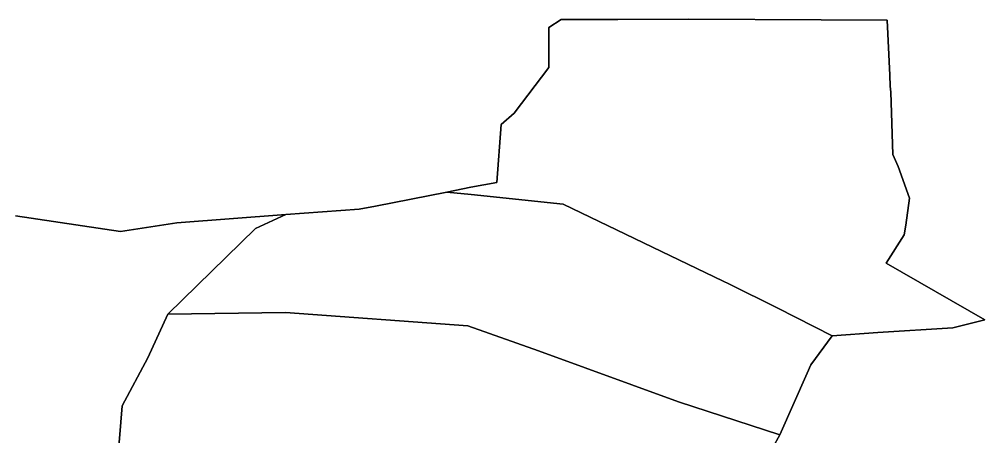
# Model space of a CAD drawing. Extents: x -85 to -76.23, y 42.63 to 48.9.
# Drawn here: x -81.81 to -76.23, y 46.18 to 48.59 of the extents above; entities that cross this region are included whole.
import ezdxf

# ---------------------------------------------------------------- set-up
doc = ezdxf.new("R2010")
doc.units = 0
doc.header["$MEASUREMENT"] = 0
doc.layers.add('GEO_', color=7, linetype='Continuous')

msp = doc.modelspace()

# ---------------------------------------------------------------- linework, layer by layer
at = {"layer": 'GEO_', "color": 7}
for p, q in [((-78.35, 48.5887), (-77.9419, 48.5899)), ((-78.35, 48.5887), (-77.9419, 48.5899)), ((-78.35, 48.5887), (-77.9419, 48.5899)), ((-77.9419, 48.5899), (-78.35, 48.5887)), ((-78.35, 48.5887), (-77.9419, 48.5899)), ((-78.35, 48.5887), (-77.9419, 48.5899)), ((-78.35, 48.5887), (-77.9419, 48.5899)), ((-77.9419, 48.5899), (-78.35, 48.5887)), ((-77.9419, 48.5899), (-77.1767, 48.5872)), ((-77.9419, 48.5899), (-77.1767, 48.5872)), ((-77.9419, 48.5899), (-77.9419, 48.5899)), ((-77.9419, 48.5899), (-77.1767, 48.5872)), ((-77.1767, 48.5872), (-77.9419, 48.5899)), ((-77.9419, 48.5899), (-77.1767, 48.5872)), ((-77.9419, 48.5899), (-77.1767, 48.5872)), ((-77.9419, 48.5899), (-77.9419, 48.5899)), ((-77.9419, 48.5899), (-77.1767, 48.5872)), ((-77.1767, 48.5872), (-77.9419, 48.5899)), ((-78.75, 48.5427), (-78.6778, 48.5887)), ((-78.75, 48.5427), (-78.6778, 48.5887)), ((-78.75, 48.5427), (-78.6778, 48.5887)), ((-78.6778, 48.5887), (-78.75, 48.5427)), ((-78.75, 48.5427), (-78.6778, 48.5887)), ((-78.75, 48.5427), (-78.6778, 48.5887)), ((-78.75, 48.5427), (-78.6778, 48.5887)), ((-78.6778, 48.5887), (-78.75, 48.5427)), ((-78.75, 48.3129), (-78.75, 48.5427)), ((-78.75, 48.3129), (-78.75, 48.5427)), ((-78.75, 48.3129), (-78.75, 48.5427)), ((-78.75, 48.5427), (-78.75, 48.5427)), ((-78.75, 48.5427), (-78.75, 48.3129)), ((-78.75, 48.3129), (-78.75, 48.5427)), ((-78.75, 48.3129), (-78.75, 48.5427)), ((-78.75, 48.3129), (-78.75, 48.5427)), ((-78.75, 48.5427), (-78.75, 48.5427)), ((-78.75, 48.5427), (-78.75, 48.3129)), ((-78.6778, 48.5887), (-78.35, 48.5887)), ((-78.6778, 48.5887), (-78.35, 48.5887)), ((-78.6778, 48.5887), (-78.6778, 48.5887)), ((-78.6778, 48.5887), (-78.35, 48.5887)), ((-78.35, 48.5887), (-78.6778, 48.5887)), ((-78.6778, 48.5887), (-78.35, 48.5887)), ((-78.6778, 48.5887), (-78.35, 48.5887)), ((-78.6778, 48.5887), (-78.6778, 48.5887)), ((-78.6778, 48.5887), (-78.35, 48.5887)), ((-78.35, 48.5887), (-78.6778, 48.5887)), ((-78.35, 48.5887), (-78.35, 48.5887)), ((-78.35, 48.5887), (-78.35, 48.5887)), ((-77.1767, 48.5872), (-76.7967, 48.5857)), ((-77.1767, 48.5872), (-76.7967, 48.5857)), ((-77.1767, 48.5872), (-77.1767, 48.5872)), ((-77.1767, 48.5872), (-76.7967, 48.5857)), ((-76.7967, 48.5857), (-77.1767, 48.5872)), ((-77.1767, 48.5872), (-76.7967, 48.5857)), ((-77.1767, 48.5872), (-76.7967, 48.5857)), ((-77.1767, 48.5872), (-77.1767, 48.5872)), ((-77.1767, 48.5872), (-76.7967, 48.5857)), ((-76.7967, 48.5857), (-77.1767, 48.5872)), ((-76.7967, 48.5857), (-76.7806, 48.267)), ((-76.7967, 48.5857), (-76.7806, 48.267)), ((-76.7967, 48.5857), (-76.7967, 48.5857)), ((-76.7967, 48.5857), (-76.7806, 48.267)), ((-76.7806, 48.267), (-76.7967, 48.5857)), ((-76.7967, 48.5857), (-76.7806, 48.267)), ((-76.7967, 48.5857), (-76.7806, 48.267)), ((-76.7967, 48.5857), (-76.7967, 48.5857)), ((-76.7967, 48.5857), (-76.7806, 48.267)), ((-76.7806, 48.267), (-76.7967, 48.5857)), ((-78.95, 48.0493), (-78.75, 48.3129)), ((-78.95, 48.0493), (-78.75, 48.3129)), ((-78.95, 48.0493), (-78.75, 48.3129)), ((-78.75, 48.3129), (-78.95, 48.0493)), ((-78.95, 48.0493), (-78.75, 48.3129)), ((-78.95, 48.0493), (-78.75, 48.3129)), ((-78.95, 48.0493), (-78.75, 48.3129)), ((-78.75, 48.3129), (-78.95, 48.0493)), ((-78.75, 48.3129), (-78.75, 48.3129)), ((-78.75, 48.3129), (-78.75, 48.3129)), ((-76.7806, 48.267), (-76.7783, 48.2043)), ((-76.7806, 48.267), (-76.7783, 48.2043)), ((-76.7806, 48.267), (-76.7806, 48.267)), ((-76.7806, 48.267), (-76.7783, 48.2043)), ((-76.7783, 48.2043), (-76.7806, 48.267)), ((-76.7806, 48.267), (-76.7783, 48.2043)), ((-76.7806, 48.267), (-76.7783, 48.2043)), ((-76.7806, 48.267), (-76.7806, 48.267)), ((-76.7806, 48.267), (-76.7783, 48.2043)), ((-76.7783, 48.2043), (-76.7806, 48.267)), ((-76.7783, 48.2043), (-76.775, 48.1695)), ((-76.7783, 48.2043), (-76.775, 48.1695)), ((-76.7783, 48.2043), (-76.7783, 48.2043)), ((-76.7783, 48.2043), (-76.775, 48.1695)), ((-76.775, 48.1695), (-76.7783, 48.2043)), ((-76.7783, 48.2043), (-76.775, 48.1695)), ((-76.7783, 48.2043), (-76.775, 48.1695)), ((-76.7783, 48.2043), (-76.7783, 48.2043)), ((-76.7783, 48.2043), (-76.775, 48.1695)), ((-76.775, 48.1695), (-76.7783, 48.2043)), ((-76.775, 48.1695), (-76.7639, 47.8095)), ((-76.775, 48.1695), (-76.7639, 47.8095)), ((-76.775, 48.1695), (-76.775, 48.1695)), ((-76.775, 48.1695), (-76.7639, 47.8095)), ((-76.7639, 47.8095), (-76.775, 48.1695)), ((-76.775, 48.1695), (-76.7639, 47.8095)), ((-76.775, 48.1695), (-76.7639, 47.8095)), ((-76.775, 48.1695), (-76.775, 48.1695)), ((-76.775, 48.1695), (-76.7639, 47.8095)), ((-76.7639, 47.8095), (-76.775, 48.1695)), ((-79.0244, 47.9826), (-78.95, 48.0493)), ((-79.0244, 47.9826), (-78.95, 48.0493)), ((-79.0244, 47.9826), (-78.95, 48.0493)), ((-78.95, 48.0493), (-79.0244, 47.9826)), ((-79.0244, 47.9826), (-78.95, 48.0493)), ((-79.0244, 47.9826), (-78.95, 48.0493)), ((-79.0244, 47.9826), (-78.95, 48.0493)), ((-78.95, 48.0493), (-79.0244, 47.9826)), ((-78.95, 48.0493), (-78.95, 48.0493)), ((-78.95, 48.0493), (-78.95, 48.0493)), ((-79.05, 47.6499), (-79.0244, 47.9826)), ((-79.05, 47.6499), (-79.0244, 47.9826)), ((-79.05, 47.6499), (-79.0244, 47.9826)), ((-79.0244, 47.9826), (-79.05, 47.6499)), ((-79.05, 47.6499), (-79.0244, 47.9826)), ((-79.05, 47.6499), (-79.0244, 47.9826)), ((-79.05, 47.6499), (-79.0244, 47.9826)), ((-79.0244, 47.9826), (-79.05, 47.6499)), ((-79.0244, 47.9826), (-79.0244, 47.9826)), ((-79.0244, 47.9826), (-79.0244, 47.9826)), ((-76.7639, 47.8095), (-76.7333, 47.741)), ((-76.7639, 47.8095), (-76.7333, 47.741)), ((-76.7639, 47.8095), (-76.7639, 47.8095)), ((-76.7639, 47.8095), (-76.7333, 47.741)), ((-76.7333, 47.741), (-76.7639, 47.8095)), ((-76.7639, 47.8095), (-76.7333, 47.741)), ((-76.7639, 47.8095), (-76.7333, 47.741)), ((-76.7639, 47.8095), (-76.7639, 47.8095)), ((-76.7639, 47.8095), (-76.7333, 47.741)), ((-76.7333, 47.741), (-76.7639, 47.8095)), ((-76.7333, 47.741), (-76.6667, 47.5589)), ((-76.7333, 47.741), (-76.6667, 47.5589)), ((-76.7333, 47.741), (-76.7333, 47.741)), ((-76.7333, 47.741), (-76.6667, 47.5589)), ((-76.6667, 47.5589), (-76.7333, 47.741)), ((-76.7333, 47.741), (-76.6667, 47.5589)), ((-76.7333, 47.741), (-76.6667, 47.5589)), ((-76.7333, 47.741), (-76.7333, 47.741)), ((-76.7333, 47.741), (-76.6667, 47.5589)), ((-76.6667, 47.5589), (-76.7333, 47.741)), ((-79.2, 47.6215), (-79.05, 47.6499)), ((-79.2, 47.6215), (-79.05, 47.6499)), ((-79.2, 47.6215), (-79.05, 47.6499)), ((-79.05, 47.6499), (-79.2, 47.6215)), ((-79.2, 47.6215), (-79.05, 47.6499)), ((-79.2, 47.6215), (-79.05, 47.6499)), ((-79.2, 47.6215), (-79.05, 47.6499)), ((-79.05, 47.6499), (-79.2, 47.6215)), ((-79.05, 47.6499), (-79.05, 47.6499)), ((-79.05, 47.6499), (-79.05, 47.6499)), ((-79.75, 47.5134), (-79.3375, 47.593)), ((-79.75, 47.5134), (-79.3375, 47.593)), ((-79.75, 47.5134), (-79.3375, 47.593)), ((-79.3375, 47.593), (-79.75, 47.5134)), ((-79.75, 47.5134), (-79.3375, 47.593)), ((-79.75, 47.5134), (-79.3375, 47.593)), ((-79.75, 47.5134), (-79.3375, 47.593)), ((-79.3375, 47.593), (-79.75, 47.5134)), ((-79.3375, 47.593), (-79.2, 47.6215)), ((-79.2, 47.6215), (-79.3375, 47.593)), ((-79.3375, 47.593), (-79.2, 47.6215)), ((-79.2, 47.6215), (-79.3375, 47.593)), ((-79.3375, 47.593), (-79.1975, 47.579)), ((-79.3375, 47.593), (-79.1975, 47.579)), ((-79.3375, 47.593), (-79.3375, 47.593)), ((-79.3375, 47.593), (-79.1975, 47.579)), ((-79.1975, 47.579), (-79.3375, 47.593)), ((-79.1975, 47.579), (-79.3375, 47.593)), ((-79.1975, 47.579), (-79.3375, 47.593)), ((-79.1975, 47.579), (-79.3375, 47.593)), ((-79.3375, 47.593), (-79.3375, 47.593)), ((-79.3375, 47.593), (-79.1975, 47.579)), ((-79.3375, 47.593), (-79.1975, 47.579)), ((-79.3375, 47.593), (-79.1975, 47.579)), ((-79.3375, 47.593), (-79.3375, 47.593)), ((-79.3375, 47.593), (-79.1975, 47.579)), ((-79.1975, 47.579), (-79.3375, 47.593)), ((-79.1975, 47.579), (-79.3375, 47.593)), ((-79.1975, 47.579), (-79.3375, 47.593)), ((-79.1975, 47.579), (-79.3375, 47.593)), ((-79.3375, 47.593), (-79.3375, 47.593)), ((-79.3375, 47.593), (-79.1975, 47.579)), ((-79.2, 47.6215), (-79.2, 47.6215)), ((-79.2, 47.6215), (-79.2, 47.6215)), ((-79.1975, 47.579), (-78.6667, 47.5248)), ((-79.1975, 47.579), (-78.6667, 47.5248)), ((-79.1975, 47.579), (-79.1975, 47.579)), ((-79.1975, 47.579), (-78.6667, 47.5248)), ((-78.6667, 47.5248), (-79.1975, 47.579)), ((-78.6667, 47.5248), (-79.1975, 47.579)), ((-78.6667, 47.5248), (-79.1975, 47.579)), ((-78.6667, 47.5248), (-79.1975, 47.579)), ((-79.1975, 47.579), (-79.1975, 47.579)), ((-79.1975, 47.579), (-78.6667, 47.5248)), ((-79.1975, 47.579), (-78.6667, 47.5248)), ((-79.1975, 47.579), (-78.6667, 47.5248)), ((-79.1975, 47.579), (-79.1975, 47.579)), ((-79.1975, 47.579), (-78.6667, 47.5248)), ((-78.6667, 47.5248), (-79.1975, 47.579)), ((-78.6667, 47.5248), (-79.1975, 47.579)), ((-78.6667, 47.5248), (-79.1975, 47.579)), ((-78.6667, 47.5248), (-79.1975, 47.579)), ((-79.1975, 47.579), (-79.1975, 47.579)), ((-79.1975, 47.579), (-78.6667, 47.5248)), ((-76.6667, 47.5589), (-76.6892, 47.4025)), ((-76.6667, 47.5589), (-76.6892, 47.4025)), ((-76.6667, 47.5589), (-76.6892, 47.4025)), ((-76.6892, 47.4025), (-76.6667, 47.5589)), ((-76.6667, 47.5589), (-76.6892, 47.4025)), ((-76.6667, 47.5589), (-76.6892, 47.4025)), ((-76.6667, 47.5589), (-76.6892, 47.4025)), ((-76.6892, 47.4025), (-76.6667, 47.5589)), ((-76.6667, 47.5589), (-76.6667, 47.5589)), ((-76.6667, 47.5589), (-76.6667, 47.5589)), ((-80.2667, 47.4642), (-79.8444, 47.4945)), ((-80.2667, 47.4642), (-79.8444, 47.4945)), ((-80.2667, 47.4642), (-79.8444, 47.4945)), ((-79.8444, 47.4945), (-80.2667, 47.4642)), ((-80.2667, 47.4642), (-79.8444, 47.4945)), ((-80.2667, 47.4642), (-79.8444, 47.4945)), ((-80.2667, 47.4642), (-79.8444, 47.4945)), ((-79.8444, 47.4945), (-80.2667, 47.4642)), ((-79.8444, 47.4945), (-79.75, 47.5134)), ((-79.8444, 47.4945), (-79.75, 47.5134)), ((-79.8444, 47.4945), (-79.75, 47.5134)), ((-79.75, 47.5134), (-79.8444, 47.4945)), ((-79.8444, 47.4945), (-79.75, 47.5134)), ((-79.8444, 47.4945), (-79.75, 47.5134)), ((-79.8444, 47.4945), (-79.75, 47.5134)), ((-79.75, 47.5134), (-79.8444, 47.4945)), ((-79.8444, 47.4945), (-79.8444, 47.4945)), ((-79.8444, 47.4945), (-79.8444, 47.4945)), ((-79.75, 47.5134), (-79.75, 47.5134)), ((-79.75, 47.5134), (-79.75, 47.5134)), ((-78.6667, 47.5248), (-78.1517, 47.2762)), ((-78.6667, 47.5248), (-78.1517, 47.2762)), ((-78.6667, 47.5248), (-78.6667, 47.5248)), ((-78.6667, 47.5248), (-78.1517, 47.2762)), ((-78.1517, 47.2762), (-78.6667, 47.5248)), ((-78.1517, 47.2762), (-78.6667, 47.5248)), ((-78.1517, 47.2762), (-78.6667, 47.5248)), ((-78.1517, 47.2762), (-78.6667, 47.5248)), ((-78.6667, 47.5248), (-78.6667, 47.5248)), ((-78.6667, 47.5248), (-78.1517, 47.2762)), ((-78.6667, 47.5248), (-78.1517, 47.2762)), ((-78.6667, 47.5248), (-78.1517, 47.2762)), ((-78.6667, 47.5248), (-78.6667, 47.5248)), ((-78.6667, 47.5248), (-78.1517, 47.2762)), ((-78.1517, 47.2762), (-78.6667, 47.5248)), ((-78.1517, 47.2762), (-78.6667, 47.5248)), ((-78.1517, 47.2762), (-78.6667, 47.5248)), ((-78.1517, 47.2762), (-78.6667, 47.5248)), ((-78.6667, 47.5248), (-78.6667, 47.5248)), ((-78.6667, 47.5248), (-78.1517, 47.2762)), ((-81.8278, 47.4566), (-81.2208, 47.3658)), ((-81.8278, 47.4566), (-81.2208, 47.3658)), ((-81.8278, 47.4566), (-81.2208, 47.3658)), ((-81.2208, 47.3658), (-81.8278, 47.4566)), ((-81.8278, 47.4566), (-81.2208, 47.3658)), ((-81.8278, 47.4566), (-81.2208, 47.3658)), ((-81.8278, 47.4566), (-81.2208, 47.3658)), ((-81.2208, 47.3658), (-81.8278, 47.4566)), ((-80.8958, 47.4168), (-80.2667, 47.4642)), ((-80.8958, 47.4168), (-80.2667, 47.4642)), ((-80.8958, 47.4168), (-80.2667, 47.4642)), ((-80.2667, 47.4642), (-80.8958, 47.4168)), ((-80.8958, 47.4168), (-80.2667, 47.4642)), ((-80.8958, 47.4168), (-80.2667, 47.4642)), ((-80.8958, 47.4168), (-80.2667, 47.4642)), ((-80.2667, 47.4642), (-80.8958, 47.4168)), ((-80.2667, 47.4642), (-80.4417, 47.3847)), ((-80.2667, 47.4642), (-80.4417, 47.3847)), ((-80.2667, 47.4642), (-80.4417, 47.3847)), ((-80.4417, 47.3847), (-80.2667, 47.4642)), ((-80.2667, 47.4642), (-80.4417, 47.3847)), ((-80.2667, 47.4642), (-80.4417, 47.3847)), ((-80.2667, 47.4642), (-80.4417, 47.3847)), ((-80.4417, 47.3847), (-80.2667, 47.4642)), ((-80.4417, 47.3847), (-80.2667, 47.4642)), ((-80.2667, 47.4642), (-80.4417, 47.3847)), ((-80.4417, 47.3847), (-80.2667, 47.4642)), ((-80.2667, 47.4642), (-80.4417, 47.3847)), ((-80.2667, 47.4642), (-80.2667, 47.4642)), ((-80.2667, 47.4642), (-80.2667, 47.4642)), ((-80.2667, 47.4642), (-80.2667, 47.4642)), ((-80.2667, 47.4642), (-80.2667, 47.4642)), ((-81.2208, 47.3658), (-80.8958, 47.4168)), ((-81.2208, 47.3658), (-80.8958, 47.4168)), ((-81.2208, 47.3658), (-80.8958, 47.4168)), ((-80.8958, 47.4168), (-81.2208, 47.3658)), ((-81.2208, 47.3658), (-80.8958, 47.4168)), ((-81.2208, 47.3658), (-80.8958, 47.4168)), ((-81.2208, 47.3658), (-80.8958, 47.4168)), ((-80.8958, 47.4168), (-81.2208, 47.3658)), ((-81.2208, 47.3658), (-81.2208, 47.3658)), ((-81.2208, 47.3658), (-81.2208, 47.3658)), ((-80.4417, 47.3847), (-80.9486, 46.8898)), ((-80.4417, 47.3847), (-80.9486, 46.8898)), ((-80.4417, 47.3847), (-80.9486, 46.8898)), ((-80.9486, 46.8898), (-80.4417, 47.3847)), ((-80.4417, 47.3847), (-80.9486, 46.8898)), ((-80.4417, 47.3847), (-80.9486, 46.8898)), ((-80.4417, 47.3847), (-80.9486, 46.8898)), ((-80.9486, 46.8898), (-80.4417, 47.3847)), ((-80.9486, 46.8898), (-80.4417, 47.3847)), ((-80.9486, 46.8898), (-80.4417, 47.3847)), ((-80.9486, 46.8898), (-80.4417, 47.3847)), ((-80.4417, 47.3847), (-80.9486, 46.8898)), ((-80.9486, 46.8898), (-80.4417, 47.3847)), ((-80.9486, 46.8898), (-80.4417, 47.3847)), ((-80.9486, 46.8898), (-80.4417, 47.3847)), ((-80.4417, 47.3847), (-80.9486, 46.8898)), ((-80.8958, 47.4168), (-80.8958, 47.4168)), ((-80.8958, 47.4168), (-80.8958, 47.4168)), ((-80.4417, 47.3847), (-80.4417, 47.3847)), ((-80.4417, 47.3847), (-80.4417, 47.3847)), ((-80.4417, 47.3847), (-80.4417, 47.3847)), ((-80.4417, 47.3847), (-80.4417, 47.3847)), ((-76.6892, 47.4025), (-76.6972, 47.3469)), ((-76.6892, 47.4025), (-76.6972, 47.3469)), ((-76.6892, 47.4025), (-76.6972, 47.3469)), ((-76.6972, 47.3469), (-76.6892, 47.4025)), ((-76.6892, 47.4025), (-76.6972, 47.3469)), ((-76.6892, 47.4025), (-76.6972, 47.3469)), ((-76.6892, 47.4025), (-76.6972, 47.3469)), ((-76.6972, 47.3469), (-76.6892, 47.4025)), ((-76.6892, 47.4025), (-76.6892, 47.4025)), ((-76.6892, 47.4025), (-76.6892, 47.4025)), ((-76.6972, 47.3469), (-76.8028, 47.1844)), ((-76.6972, 47.3469), (-76.8028, 47.1844)), ((-76.6972, 47.3469), (-76.8028, 47.1844)), ((-76.8028, 47.1844), (-76.6972, 47.3469)), ((-76.6972, 47.3469), (-76.8028, 47.1844)), ((-76.6972, 47.3469), (-76.8028, 47.1844)), ((-76.6972, 47.3469), (-76.8028, 47.1844)), ((-76.8028, 47.1844), (-76.6972, 47.3469)), ((-76.6972, 47.3469), (-76.6972, 47.3469)), ((-76.6972, 47.3469), (-76.6972, 47.3469)), ((-78.1517, 47.2762), (-77.7431, 47.0792)), ((-78.1517, 47.2762), (-77.7431, 47.0792)), ((-78.1517, 47.2762), (-78.1517, 47.2762)), ((-78.1517, 47.2762), (-77.7431, 47.0792)), ((-77.7431, 47.0792), (-78.1517, 47.2762)), ((-77.7431, 47.0792), (-78.1517, 47.2762)), ((-77.7431, 47.0792), (-78.1517, 47.2762)), ((-77.7431, 47.0792), (-78.1517, 47.2762)), ((-78.1517, 47.2762), (-78.1517, 47.2762)), ((-78.1517, 47.2762), (-77.7431, 47.0792)), ((-78.1517, 47.2762), (-77.7431, 47.0792)), ((-78.1517, 47.2762), (-77.7431, 47.0792)), ((-78.1517, 47.2762), (-78.1517, 47.2762)), ((-78.1517, 47.2762), (-77.7431, 47.0792)), ((-77.7431, 47.0792), (-78.1517, 47.2762)), ((-77.7431, 47.0792), (-78.1517, 47.2762)), ((-77.7431, 47.0792), (-78.1517, 47.2762)), ((-77.7431, 47.0792), (-78.1517, 47.2762)), ((-78.1517, 47.2762), (-78.1517, 47.2762)), ((-78.1517, 47.2762), (-77.7431, 47.0792)), ((-76.8028, 47.1844), (-76.2333, 46.8567)), ((-76.8028, 47.1844), (-76.2333, 46.8567)), ((-76.8028, 47.1844), (-76.8028, 47.1844)), ((-76.8028, 47.1844), (-76.2333, 46.8567)), ((-76.2333, 46.8567), (-76.8028, 47.1844)), ((-76.8028, 47.1844), (-76.2333, 46.8567)), ((-76.8028, 47.1844), (-76.2333, 46.8567)), ((-76.8028, 47.1844), (-76.8028, 47.1844)), ((-76.8028, 47.1844), (-76.2333, 46.8567)), ((-76.2333, 46.8567), (-76.8028, 47.1844)), ((-77.7431, 47.0792), (-77.7097, 47.0641)), ((-77.7431, 47.0792), (-77.7097, 47.0641)), ((-77.7431, 47.0792), (-77.7431, 47.0792)), ((-77.7431, 47.0792), (-77.7097, 47.0641)), ((-77.7097, 47.0641), (-77.7431, 47.0792)), ((-77.7097, 47.0641), (-77.7431, 47.0792)), ((-77.7097, 47.0641), (-77.7431, 47.0792)), ((-77.7097, 47.0641), (-77.7431, 47.0792)), ((-77.7431, 47.0792), (-77.7431, 47.0792)), ((-77.7431, 47.0792), (-77.7097, 47.0641)), ((-77.7431, 47.0792), (-77.7097, 47.0641)), ((-77.7431, 47.0792), (-77.7097, 47.0641)), ((-77.7431, 47.0792), (-77.7431, 47.0792)), ((-77.7431, 47.0792), (-77.7097, 47.0641)), ((-77.7097, 47.0641), (-77.7431, 47.0792)), ((-77.7097, 47.0641), (-77.7431, 47.0792)), ((-77.7097, 47.0641), (-77.7431, 47.0792)), ((-77.7097, 47.0641), (-77.7431, 47.0792)), ((-77.7431, 47.0792), (-77.7431, 47.0792)), ((-77.7431, 47.0792), (-77.7097, 47.0641)), ((-77.7097, 47.0641), (-77.4275, 46.924)), ((-77.7097, 47.0641), (-77.4275, 46.924)), ((-77.7097, 47.0641), (-77.7097, 47.0641)), ((-77.7097, 47.0641), (-77.4275, 46.924)), ((-77.4275, 46.924), (-77.7097, 47.0641)), ((-77.4275, 46.924), (-77.7097, 47.0641)), ((-77.4275, 46.924), (-77.7097, 47.0641)), ((-77.4275, 46.924), (-77.7097, 47.0641)), ((-77.7097, 47.0641), (-77.7097, 47.0641)), ((-77.7097, 47.0641), (-77.4275, 46.924)), ((-77.7097, 47.0641), (-77.4275, 46.924)), ((-77.7097, 47.0641), (-77.4275, 46.924)), ((-77.7097, 47.0641), (-77.7097, 47.0641)), ((-77.7097, 47.0641), (-77.4275, 46.924)), ((-77.4275, 46.924), (-77.7097, 47.0641)), ((-77.4275, 46.924), (-77.7097, 47.0641)), ((-77.4275, 46.924), (-77.7097, 47.0641)), ((-77.4275, 46.924), (-77.7097, 47.0641)), ((-77.7097, 47.0641), (-77.7097, 47.0641)), ((-77.7097, 47.0641), (-77.4275, 46.924)), ((-77.4275, 46.924), (-77.1131, 46.765)), ((-77.4275, 46.924), (-77.1131, 46.765)), ((-77.4275, 46.924), (-77.4275, 46.924)), ((-77.4275, 46.924), (-77.1131, 46.765)), ((-77.1131, 46.765), (-77.4275, 46.924)), ((-77.1131, 46.765), (-77.4275, 46.924)), ((-77.1131, 46.765), (-77.4275, 46.924)), ((-77.1131, 46.765), (-77.4275, 46.924)), ((-77.4275, 46.924), (-77.4275, 46.924)), ((-77.4275, 46.924), (-77.1131, 46.765)), ((-77.4275, 46.924), (-77.1131, 46.765)), ((-77.4275, 46.924), (-77.1131, 46.765)), ((-77.4275, 46.924), (-77.4275, 46.924)), ((-77.4275, 46.924), (-77.1131, 46.765)), ((-77.1131, 46.765), (-77.4275, 46.924)), ((-77.1131, 46.765), (-77.4275, 46.924)), ((-77.1131, 46.765), (-77.4275, 46.924)), ((-77.1131, 46.765), (-77.4275, 46.924)), ((-77.4275, 46.924), (-77.4275, 46.924)), ((-77.4275, 46.924), (-77.1131, 46.765)), ((-80.9486, 46.8898), (-81.0639, 46.6389)), ((-80.9486, 46.8898), (-81.0639, 46.6389)), ((-80.9486, 46.8898), (-81.0639, 46.6389)), ((-81.0639, 46.6389), (-80.9486, 46.8898)), ((-80.9486, 46.8898), (-81.0639, 46.6389)), ((-80.9486, 46.8898), (-81.0639, 46.6389)), ((-80.9486, 46.8898), (-81.0639, 46.6389)), ((-81.0639, 46.6389), (-80.9486, 46.8898)), ((-81.0639, 46.6389), (-80.9486, 46.8898)), ((-81.0639, 46.6389), (-80.9486, 46.8898)), ((-81.0639, 46.6389), (-80.9486, 46.8898)), ((-80.9486, 46.8898), (-81.0639, 46.6389)), ((-81.0639, 46.6389), (-80.9486, 46.8898)), ((-81.0639, 46.6389), (-80.9486, 46.8898)), ((-81.0639, 46.6389), (-80.9486, 46.8898)), ((-80.9486, 46.8898), (-81.0639, 46.6389)), ((-80.2697, 46.9003), (-80.9486, 46.8898)), ((-80.2697, 46.9003), (-80.9486, 46.8898)), ((-80.2697, 46.9003), (-80.9486, 46.8898)), ((-80.9486, 46.8898), (-80.2697, 46.9003)), ((-80.2697, 46.9003), (-80.9486, 46.8898)), ((-80.2697, 46.9003), (-80.9486, 46.8898)), ((-80.2697, 46.9003), (-80.9486, 46.8898)), ((-80.9486, 46.8898), (-80.2697, 46.9003)), ((-80.9486, 46.8898), (-80.2697, 46.9003)), ((-80.9486, 46.8898), (-80.2697, 46.9003)), ((-80.9486, 46.8898), (-80.2697, 46.9003)), ((-80.2697, 46.9003), (-80.9486, 46.8898)), ((-80.9486, 46.8898), (-80.2697, 46.9003)), ((-80.9486, 46.8898), (-80.2697, 46.9003)), ((-80.9486, 46.8898), (-80.2697, 46.9003)), ((-80.2697, 46.9003), (-80.9486, 46.8898)), ((-80.9486, 46.8898), (-80.9486, 46.8898)), ((-80.9486, 46.8898), (-80.9486, 46.8898)), ((-80.9486, 46.8898), (-80.9486, 46.8898)), ((-80.9486, 46.8898), (-80.9486, 46.8898)), ((-80.9486, 46.8898), (-80.9486, 46.8898)), ((-80.9486, 46.8898), (-80.9486, 46.8898)), ((-79.2167, 46.8229), (-80.2697, 46.9003)), ((-79.2167, 46.8229), (-80.2697, 46.9003)), ((-79.2167, 46.8229), (-80.2697, 46.9003)), ((-80.2697, 46.9003), (-80.2697, 46.9003)), ((-80.2697, 46.9003), (-79.2167, 46.8229)), ((-79.2167, 46.8229), (-80.2697, 46.9003)), ((-79.2167, 46.8229), (-80.2697, 46.9003)), ((-79.2167, 46.8229), (-80.2697, 46.9003)), ((-80.2697, 46.9003), (-80.2697, 46.9003)), ((-80.2697, 46.9003), (-79.2167, 46.8229)), ((-80.2697, 46.9003), (-79.2167, 46.8229)), ((-80.2697, 46.9003), (-79.2167, 46.8229)), ((-80.2697, 46.9003), (-80.2697, 46.9003)), ((-80.2697, 46.9003), (-79.2167, 46.8229)), ((-79.2167, 46.8229), (-80.2697, 46.9003)), ((-80.2697, 46.9003), (-79.2167, 46.8229)), ((-80.2697, 46.9003), (-79.2167, 46.8229)), ((-80.2697, 46.9003), (-80.2697, 46.9003)), ((-80.2697, 46.9003), (-79.2167, 46.8229)), ((-79.2167, 46.8229), (-80.2697, 46.9003)), ((-78.8094, 46.6779), (-79.2167, 46.8229)), ((-78.8094, 46.6779), (-79.2167, 46.8229)), ((-78.8094, 46.6779), (-79.2167, 46.8229)), ((-79.2167, 46.8229), (-79.2167, 46.8229)), ((-79.2167, 46.8229), (-78.8094, 46.6779)), ((-78.8094, 46.6779), (-79.2167, 46.8229)), ((-78.8094, 46.6779), (-79.2167, 46.8229)), ((-78.8094, 46.6779), (-79.2167, 46.8229)), ((-79.2167, 46.8229), (-79.2167, 46.8229)), ((-79.2167, 46.8229), (-78.8094, 46.6779)), ((-79.2167, 46.8229), (-78.8094, 46.6779)), ((-79.2167, 46.8229), (-78.8094, 46.6779)), ((-79.2167, 46.8229), (-79.2167, 46.8229)), ((-79.2167, 46.8229), (-78.8094, 46.6779)), ((-78.8094, 46.6779), (-79.2167, 46.8229)), ((-79.2167, 46.8229), (-78.8094, 46.6779)), ((-79.2167, 46.8229), (-78.8094, 46.6779)), ((-79.2167, 46.8229), (-79.2167, 46.8229)), ((-79.2167, 46.8229), (-78.8094, 46.6779)), ((-78.8094, 46.6779), (-79.2167, 46.8229)), ((-76.4167, 46.8116), (-76.85, 46.7834)), ((-76.4167, 46.8116), (-76.85, 46.7834)), ((-76.4167, 46.8116), (-76.85, 46.7834)), ((-76.85, 46.7834), (-76.4167, 46.8116)), ((-76.4167, 46.8116), (-76.85, 46.7834)), ((-76.4167, 46.8116), (-76.85, 46.7834)), ((-76.4167, 46.8116), (-76.85, 46.7834)), ((-76.85, 46.7834), (-76.4167, 46.8116)), ((-76.2333, 46.8567), (-76.4167, 46.8116)), ((-76.2333, 46.8567), (-76.4167, 46.8116)), ((-76.2333, 46.8567), (-76.4167, 46.8116)), ((-76.4167, 46.8116), (-76.2333, 46.8567)), ((-76.2333, 46.8567), (-76.4167, 46.8116)), ((-76.2333, 46.8567), (-76.4167, 46.8116)), ((-76.2333, 46.8567), (-76.4167, 46.8116)), ((-76.4167, 46.8116), (-76.2333, 46.8567)), ((-76.4167, 46.8116), (-76.4167, 46.8116)), ((-76.4167, 46.8116), (-76.4167, 46.8116)), ((-76.2333, 46.8567), (-76.2333, 46.8567)), ((-76.2333, 46.8567), (-76.2333, 46.8567)), ((-77.1131, 46.765), (-77.2361, 46.5977)), ((-77.1131, 46.765), (-77.2361, 46.5977)), ((-77.1131, 46.765), (-77.2361, 46.5977)), ((-77.2361, 46.5977), (-77.1131, 46.765)), ((-77.1131, 46.765), (-77.2361, 46.5977)), ((-77.1131, 46.765), (-77.2361, 46.5977)), ((-77.1131, 46.765), (-77.2361, 46.5977)), ((-77.2361, 46.5977), (-77.1131, 46.765)), ((-76.85, 46.7834), (-77.1131, 46.765)), ((-76.85, 46.7834), (-77.1131, 46.765)), ((-76.85, 46.7834), (-77.1131, 46.765)), ((-77.1131, 46.765), (-76.85, 46.7834)), ((-76.85, 46.7834), (-77.1131, 46.765)), ((-76.85, 46.7834), (-77.1131, 46.765)), ((-76.85, 46.7834), (-77.1131, 46.765)), ((-77.1131, 46.765), (-76.85, 46.7834)), ((-77.1131, 46.765), (-77.1131, 46.765)), ((-77.1131, 46.765), (-77.1131, 46.765)), ((-77.1131, 46.765), (-77.1131, 46.765)), ((-77.1131, 46.765), (-77.1131, 46.765)), ((-76.85, 46.7834), (-76.85, 46.7834)), ((-76.85, 46.7834), (-76.85, 46.7834)), ((-78, 46.3843), (-78.8094, 46.6779)), ((-78, 46.3843), (-78.8094, 46.6779)), ((-78, 46.3843), (-78.8094, 46.6779)), ((-78.8094, 46.6779), (-78.8094, 46.6779)), ((-78.8094, 46.6779), (-78, 46.3843)), ((-78, 46.3843), (-78.8094, 46.6779)), ((-78, 46.3843), (-78.8094, 46.6779)), ((-78, 46.3843), (-78.8094, 46.6779)), ((-78.8094, 46.6779), (-78.8094, 46.6779)), ((-78.8094, 46.6779), (-78, 46.3843)), ((-78.8094, 46.6779), (-78, 46.3843)), ((-78.8094, 46.6779), (-78, 46.3843)), ((-78.8094, 46.6779), (-78.8094, 46.6779)), ((-78.8094, 46.6779), (-78, 46.3843)), ((-78, 46.3843), (-78.8094, 46.6779)), ((-78.8094, 46.6779), (-78, 46.3843)), ((-78.8094, 46.6779), (-78, 46.3843)), ((-78.8094, 46.6779), (-78.8094, 46.6779)), ((-78.8094, 46.6779), (-78, 46.3843)), ((-78, 46.3843), (-78.8094, 46.6779)), ((-81.0639, 46.6389), (-81.2111, 46.3619)), ((-81.0639, 46.6389), (-81.2111, 46.3619)), ((-81.0639, 46.6389), (-81.2111, 46.3619)), ((-81.2111, 46.3619), (-81.0639, 46.6389)), ((-81.0639, 46.6389), (-81.2111, 46.3619)), ((-81.0639, 46.6389), (-81.2111, 46.3619)), ((-81.0639, 46.6389), (-81.2111, 46.3619)), ((-81.2111, 46.3619), (-81.0639, 46.6389)), ((-81.2111, 46.3619), (-81.0639, 46.6389)), ((-81.2111, 46.3619), (-81.0639, 46.6389)), ((-81.2111, 46.3619), (-81.0639, 46.6389)), ((-81.0639, 46.6389), (-81.2111, 46.3619)), ((-81.2111, 46.3619), (-81.0639, 46.6389)), ((-81.2111, 46.3619), (-81.0639, 46.6389)), ((-81.2111, 46.3619), (-81.0639, 46.6389)), ((-81.0639, 46.6389), (-81.2111, 46.3619)), ((-81.0639, 46.6389), (-81.0639, 46.6389)), ((-81.0639, 46.6389), (-81.0639, 46.6389)), ((-81.0639, 46.6389), (-81.0639, 46.6389)), ((-81.0639, 46.6389), (-81.0639, 46.6389)), ((-77.2361, 46.5977), (-77.2583, 46.549)), ((-77.2361, 46.5977), (-77.2583, 46.549)), ((-77.2361, 46.5977), (-77.2583, 46.549)), ((-77.2583, 46.549), (-77.2361, 46.5977)), ((-77.2361, 46.5977), (-77.2583, 46.549)), ((-77.2361, 46.5977), (-77.2583, 46.549)), ((-77.2361, 46.5977), (-77.2583, 46.549)), ((-77.2583, 46.549), (-77.2361, 46.5977)), ((-77.2361, 46.5977), (-77.2361, 46.5977)), ((-77.2361, 46.5977), (-77.2361, 46.5977)), ((-77.2583, 46.549), (-77.4167, 46.1938)), ((-77.2583, 46.549), (-77.4167, 46.1938)), ((-77.2583, 46.549), (-77.4167, 46.1938)), ((-77.4167, 46.1938), (-77.2583, 46.549)), ((-77.2583, 46.549), (-77.4167, 46.1938)), ((-77.2583, 46.549), (-77.4167, 46.1938)), ((-77.2583, 46.549), (-77.4167, 46.1938)), ((-77.4167, 46.1938), (-77.2583, 46.549)), ((-77.2583, 46.549), (-77.2583, 46.549)), ((-77.2583, 46.549), (-77.2583, 46.549)), ((-81.2111, 46.3619), (-81.2375, 46.0377)), ((-81.2111, 46.3619), (-81.2375, 46.0377)), ((-81.2111, 46.3619), (-81.2375, 46.0377)), ((-81.2375, 46.0377), (-81.2111, 46.3619)), ((-81.2111, 46.3619), (-81.2375, 46.0377)), ((-81.2111, 46.3619), (-81.2375, 46.0377)), ((-81.2111, 46.3619), (-81.2375, 46.0377)), ((-81.2375, 46.0377), (-81.2111, 46.3619)), ((-81.2375, 46.0377), (-81.2111, 46.3619)), ((-81.2375, 46.0377), (-81.2111, 46.3619)), ((-81.2375, 46.0377), (-81.2111, 46.3619)), ((-81.2111, 46.3619), (-81.2375, 46.0377)), ((-81.2375, 46.0377), (-81.2111, 46.3619)), ((-81.2375, 46.0377), (-81.2111, 46.3619)), ((-81.2375, 46.0377), (-81.2111, 46.3619)), ((-81.2111, 46.3619), (-81.2375, 46.0377)), ((-81.2111, 46.3619), (-81.2111, 46.3619)), ((-81.2111, 46.3619), (-81.2111, 46.3619)), ((-81.2111, 46.3619), (-81.2111, 46.3619)), ((-81.2111, 46.3619), (-81.2111, 46.3619)), ((-77.4167, 46.1938), (-78, 46.3843)), ((-77.4167, 46.1938), (-78, 46.3843)), ((-77.4167, 46.1938), (-78, 46.3843)), ((-78, 46.3843), (-78, 46.3843)), ((-78, 46.3843), (-77.4167, 46.1938)), ((-77.4167, 46.1938), (-78, 46.3843)), ((-77.4167, 46.1938), (-78, 46.3843)), ((-77.4167, 46.1938), (-78, 46.3843)), ((-78, 46.3843), (-78, 46.3843)), ((-78, 46.3843), (-77.4167, 46.1938)), ((-78, 46.3843), (-77.4167, 46.1938)), ((-78, 46.3843), (-77.4167, 46.1938)), ((-78, 46.3843), (-78, 46.3843)), ((-78, 46.3843), (-77.4167, 46.1938)), ((-77.4167, 46.1938), (-78, 46.3843)), ((-78, 46.3843), (-77.4167, 46.1938)), ((-78, 46.3843), (-77.4167, 46.1938)), ((-78, 46.3843), (-78, 46.3843)), ((-78, 46.3843), (-77.4167, 46.1938)), ((-77.4167, 46.1938), (-78, 46.3843)), ((-77.4167, 46.1938), (-77.4556, 46.1211)), ((-77.4556, 46.1211), (-77.4167, 46.1938)), ((-77.4167, 46.1938), (-77.4556, 46.1211)), ((-77.4556, 46.1211), (-77.4167, 46.1938)), ((-77.4167, 46.1938), (-77.4167, 46.1938)), ((-77.4167, 46.1938), (-77.4167, 46.1938)), ((-77.4167, 46.1938), (-77.4167, 46.1938)), ((-77.4167, 46.1938), (-77.4167, 46.1938))]:
    msp.add_line(p, q, dxfattribs=at)

doc.saveas('drawing.dxf')
